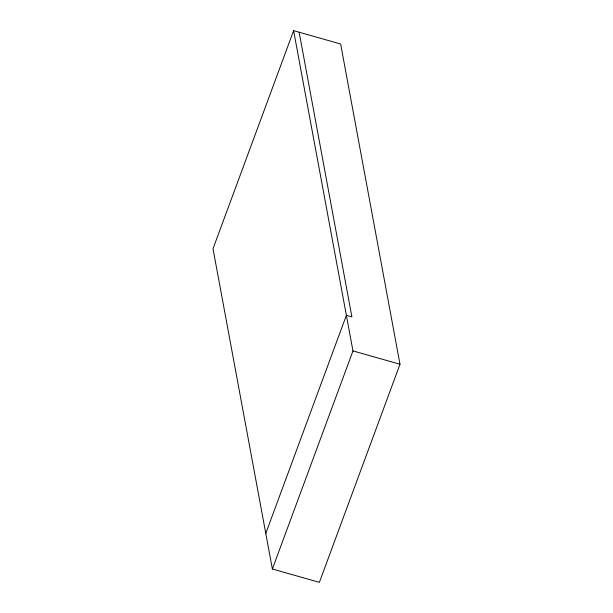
<?xml version="1.0" encoding="UTF-8"?>
<svg xmlns="http://www.w3.org/2000/svg" width="613" height="613" viewBox="0 0 613 613"><rect width="100%" height="100%" fill="white"/><g stroke="black" fill="none" stroke-linecap="round" stroke-linejoin="round"><path stroke-width="0.92" d="M293.619 30.65L213.01 248.748L272.371 569.017L319.381 582.35L399.99 364.252L340.629 43.983L293.619 30.65L352.973 350.927L272.371 569.017M265.774 533.433L346.383 315.343L351.908 316.906L299.144 32.221M352.973 350.927L399.99 364.252"/></g></svg>
